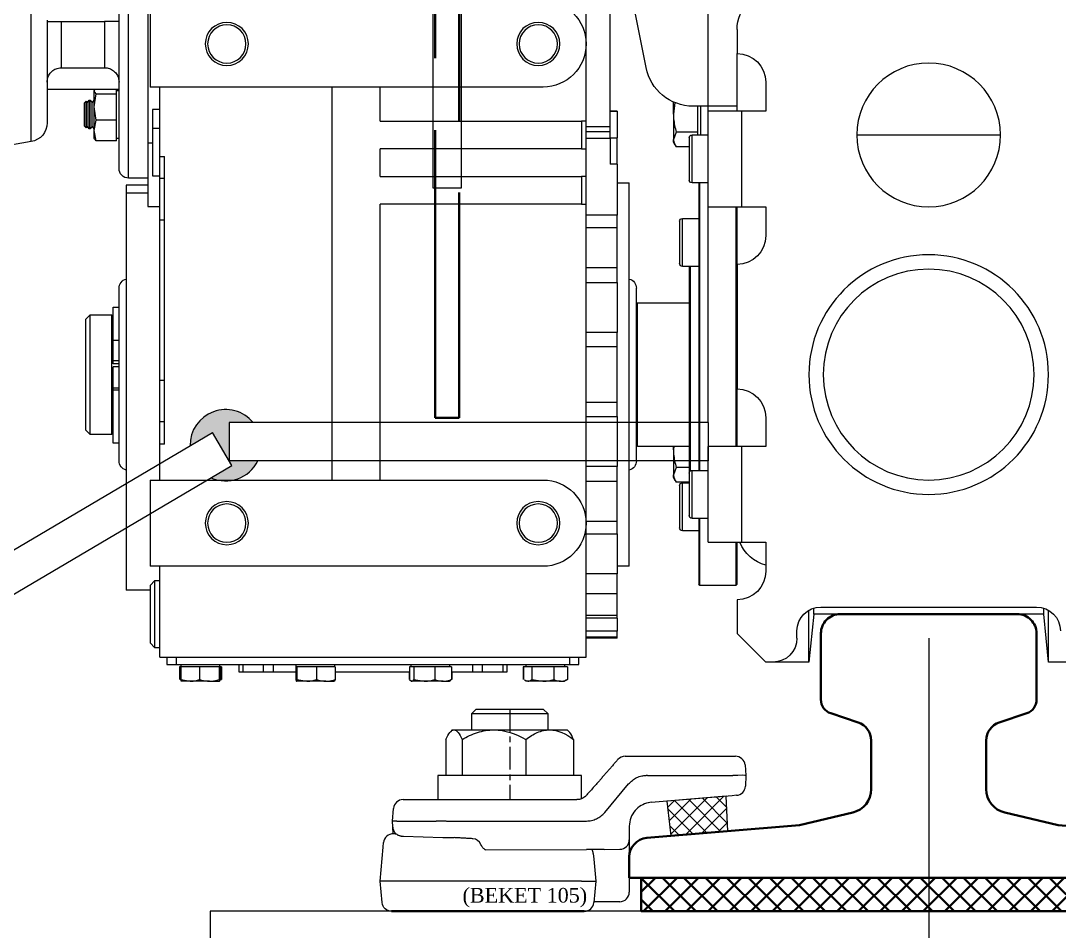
# Model space of a CAD drawing. Header units: centimetres. Extents: x 470464 to 524273, y 49611 to 59074.
# Drawn here: x 505285.93 to 505307.61, y 50539.69 to 50558.69 of the extents above; entities that cross this region are included whole.
import ezdxf

# ---------------------------------------------------------------- set-up
doc = ezdxf.new("R2010")
doc.units = ezdxf.units.CM
doc.header["$MEASUREMENT"] = 0
for name, pattern in [('1244-MIUM-DD-AR-2000$0$1244_Aselsan_MIUM_2900_Vinç$0$ACAD_ISO02W100', [15, 12, -3]), ('ACAD_ISO08W100', [36, 24, -3, 6, -3]), ('CHAIN', [0.3543, 0.2362, -0.0295, 0.0591, -0.0295])]:
    doc.linetypes.add(name, pattern=pattern)
for name, color, linetype, lineweight in [('1', 7, 'Continuous', 25), ('AAA_EKSEN', 1, 'ACAD_ISO08W100', 9), ('BARIŞ BABUR-23', 255, 'Continuous', 9), ('S-COLS-CONC', 4, 'Continuous', 40)]:
    doc.layers.add(name, color=color, linetype=linetype, lineweight=lineweight)
doc.layers.add('A-ANNO-REVC-01', color=1, linetype='Continuous', lineweight=15, true_color=0xff0000, plot=False)
doc.layers.add('vinç', color=7, linetype='Continuous')
doc.styles.add('BARIŞ BABUR-2', font='times.ttf')
doc.styles.add('BARIŞ BABUR-3', font='arial.ttf')
doc.dimstyles.new('AAA_A4 BVS STANDART', dxfattribs={"dimscale": 12, "dimtxt": 1.8, "dimasz": 1.6, "dimexe": 0.18, "dimexo": 0.0625, "dimgap": 0.09, "dimtad": 1, "dimtoh": 1, "dimdec": 0, "dimzin": 9, "dimdsep": 46, "dimtxsty": 'BARIŞ BABUR-3', "dimcen": 0.09, "dimclrd": 1, "dimclre": 1, "dimclrt": 2, "dimadec": 0, "dimazin": 0, "dimtfac": 1, "dimtdec": 0, "dimtofl": 0, "dimtmove": 0, "dimatfit": 3, "dimfxl": 1, "dimtolj": 1, "dimtzin": 0, "dimlwd": 9, "dimlwe": 9, "dimarcsym": 0})

# ---------------------------------------------------------------- blocks, each defined once
blk = doc.blocks.new('*D139')
at = {"layer": 'A-ANNO-REVC-01', "color": 1, "lineweight": 9, "transparency": 16777216}
for p, q in [((416786.459, 68765.863), (416786.459, 68639.113)), ((417986.459, 68765.863), (417986.459, 68639.113)), ((417973.659, 68640.553), (416799.259, 68640.553))]:
    blk.add_line(p, q, dxfattribs=at)
at = {"layer": 'A-ANNO-REVC-01', "color": 1, "transparency": 16777216}
for points in [[(416799.259, 68642.686), (416799.259, 68638.419), (416786.459, 68640.553)], [(417973.659, 68642.686), (417973.659, 68638.419), (417986.459, 68640.553)]]:
    blk.add_solid(points, dxfattribs=at)
at = {"layer": 'Defpoints', "color": 0, "transparency": 16777216}
for p in [(416786.459, 68766.363), (417986.459, 68766.363), (416786.459, 68640.553)]:
    blk.add_point(p, dxfattribs=at)
at = {"layer": 'A-ANNO-REVC-01', "color": 2, "transparency": 16777216, "insert": (417386.459, 68648.718), "char_height": 14.4, "attachment_point": 5, "style": 'BARIŞ BABUR-3'}
blk.add_mtext('\\A1;RAY AKSI : 1200', dxfattribs=at)
blk = doc.blocks.new('*D140')
at = {"layer": 'A-ANNO-REVC-01', "color": 1, "lineweight": 9, "transparency": 16777216}
for p, q in [((417986.459, 68765.863), (417986.459, 68408.002)), ((417929.459, 68476.754), (417929.459, 68408.002)), ((417973.659, 68409.442), (417942.259, 68409.442))]:
    blk.add_line(p, q, dxfattribs=at)
at = {"layer": 'A-ANNO-REVC-01', "color": 1, "transparency": 16777216}
for points in [[(417942.259, 68411.576), (417942.259, 68407.309), (417929.459, 68409.442)], [(417973.659, 68411.576), (417973.659, 68407.309), (417986.459, 68409.442)]]:
    blk.add_solid(points, dxfattribs=at)
at = {"layer": 'Defpoints', "color": 0, "transparency": 16777216}
for p in [(417986.459, 68766.363), (417929.459, 68477.254), (417929.459, 68409.442)]:
    blk.add_point(p, dxfattribs=at)
at = {"layer": 'A-ANNO-REVC-01', "color": 2, "transparency": 16777216, "insert": (417957.959, 68417.485), "char_height": 14.4, "attachment_point": 5, "style": 'BARIŞ BABUR-3'}
blk.add_mtext('\\A1;57', dxfattribs=at)
blk = doc.blocks.new('tyrhjutry5wjtuydhtsr')
at = {"color": 2, "linetype": 'Continuous', "lineweight": 25}
for p, q in [((71809.099, 30587.613), (71809.099, 30596.546)), ((71796.267, 30589.158), (71797.29, 30594.339)), ((71797.518, 30589.652), (71797.518, 30593.112)), ((71806.668, 30593.102), (71806.668, 30587.589)), ((71807.068, 30586.852), (71807.068, 30593.102)), ((71806.668, 30592.771), (71806.668, 30587.589)), ((71797.018, 30587.922), (71797.018, 30591.679)), ((71806.618, 30590.552), (71806.618, 30588.752)), ((71808.468, 30590.117), (71807.568, 30590.117)), ((71807.568, 30590.117), (71807.568, 30589.155)), ((71808.468, 30589.155), (71808.468, 30590.117)), ((71794.368, 30589.952), (71794.368, 30589.452)), ((71797.518, 30588.042), (71797.518, 30589.652)), ((71794.368, 30588.252), (71794.368, 30589.452)), ((71808.468, 30589.155), (71807.568, 30589.155)), ((71793.768, 30588.852), (71793.768, 30588.252)), ((71798.418, 30588.752), (71806.618, 30588.752)), ((71801.818, 30588.042), (71801.818, 30588.752)), ((71802.818, 30580.552), (71802.818, 30588.752)), ((71806.418, 30587.303), (71806.418, 30588.752)), ((71807.268, 30588.702), (71808.768, 30588.702)), ((71807.318, 30588.678), (71807.268, 30588.678)), ((71807.318, 30588.668), (71807.318, 30588.702)), ((71807.318, 30588.61), (71807.318, 30588.668)), ((71807.744, 30588.61), (71807.318, 30588.61)), ((71807.318, 30588.336), (71807.318, 30588.61)), ((71807.744, 30588.61), (71807.788, 30588.668)), ((71807.788, 30588.336), (71807.744, 30588.61)), ((71807.788, 30588.668), (71807.773, 30588.688)), ((71807.788, 30588.678), (71807.78, 30588.693)), ((71807.788, 30588.668), (71807.788, 30588.678)), ((71807.788, 30588.336), (71807.788, 30588.668)), ((71794.368, 30588.352), (71795.286, 30588.352)), ((71794.968, 30588.252), (71794.968, 30588.352)), ((71795.128, 30588.352), (71795.128, 30587.804)), ((71795.188, 30588.184), (71795.188, 30588.352)), ((71795.665, 30588.429), (71795.696, 30588.184)), ((71795.696, 30588.184), (71795.696, 30588.44)), ((71807.318, 30588.062), (71807.318, 30588.336)), ((71807.744, 30588.062), (71807.788, 30588.336)), ((71807.827, 30588.423), (71807.788, 30588.478)), ((71807.788, 30587.846), (71807.788, 30588.336)), ((71807.867, 30588.479), (71807.827, 30588.423)), ((71807.827, 30588.178), (71807.827, 30588.423)), ((71807.867, 30587.877), (71807.867, 30588.479)), ((71807.892, 30588.479), (71807.867, 30588.479)), ((71807.892, 30588.178), (71807.892, 30588.479)), ((71807.932, 30588.423), (71807.892, 30588.479)), ((71807.955, 30588.456), (71807.932, 30588.423)), ((71807.932, 30588.178), (71807.932, 30588.423)), ((71807.955, 30587.9), (71807.955, 30588.456)), ((71807.988, 30588.423), (71807.955, 30588.456)), ((71807.988, 30588.178), (71807.988, 30588.423)), ((71793.768, 30588.252), (71794.268, 30588.252)), ((71794.268, 30586.252), (71794.268, 30588.252)), ((71794.268, 30588.252), (71794.968, 30588.252)), ((71794.968, 30586.252), (71794.968, 30588.252)), ((71795.188, 30587.81), (71795.188, 30588.184)), ((71795.696, 30588.184), (71795.696, 30587.658)), ((71796.868, 30588.252), (71797.018, 30588.252)), ((71796.868, 30588.252), (71796.868, 30587.691)), ((71797.018, 30588.252), (71796.868, 30588.252)), ((71806.418, 30588.28), (71806.568, 30588.28)), ((71806.568, 30588.28), (71806.568, 30587.894)), ((71807.827, 30587.933), (71807.827, 30588.178)), ((71807.892, 30587.877), (71807.892, 30588.178)), ((71807.932, 30587.933), (71807.932, 30588.178)), ((71807.988, 30587.933), (71807.988, 30588.178)), ((71797.018, 30587.922), (71797.518, 30587.922)), ((71797.018, 30587.818), (71797.018, 30587.922)), ((71797.518, 30588.042), (71797.618, 30588.042)), ((71797.518, 30587.464), (71797.518, 30588.042)), ((71797.618, 30588.042), (71797.618, 30587.464)), ((71801.818, 30588.042), (71797.618, 30588.042)), ((71806.568, 30587.894), (71806.418, 30587.894)), ((71806.568, 30587.894), (71806.568, 30586.897)), ((71807.318, 30588.062), (71807.744, 30588.062)), ((71807.318, 30587.846), (71807.318, 30588.062)), ((71807.788, 30587.846), (71807.744, 30588.062)), ((71807.788, 30587.878), (71807.827, 30587.933)), ((71807.827, 30587.933), (71807.867, 30587.877)), ((71807.892, 30587.877), (71807.932, 30587.933)), ((71807.932, 30587.933), (71807.955, 30587.9)), ((71807.955, 30587.9), (71807.988, 30587.933)), ((71791.868, 30587.752), (71788.868, 30587.752)), ((71795.308, 30587.752), (71794.968, 30587.752)), ((71795.128, 30587.804), (71795.128, 30587.752)), ((71795.188, 30587.81), (71795.638, 30587.81)), ((71795.188, 30587.752), (71795.188, 30587.81)), ((71795.308, 30586.752), (71795.308, 30587.752)), ((71795.368, 30587.692), (71795.368, 30586.812)), ((71795.638, 30587.81), (71795.696, 30587.658)), ((71797.018, 30587.691), (71796.868, 30587.691)), ((71796.868, 30587.14), (71796.868, 30587.691)), ((71797.018, 30587.818), (71797.518, 30587.818)), ((71797.018, 30587.685), (71797.018, 30587.818)), ((71797.018, 30587.685), (71797.018, 30587.14)), ((71797.518, 30587.685), (71797.018, 30587.685)), ((71807.268, 30587.678), (71807.318, 30587.678)), ((71807.318, 30587.63), (71807.318, 30587.846)), ((71807.744, 30587.63), (71807.788, 30587.846)), ((71807.78, 30587.663), (71807.788, 30587.678)), ((71807.788, 30587.678), (71807.788, 30587.846)), ((71807.867, 30587.877), (71807.892, 30587.877)), ((71795.368, 30587.506), (71795.638, 30587.506)), ((71795.658, 30587.537), (71795.696, 30587.602)), ((71795.696, 30587.602), (71795.696, 30587.658)), ((71797.618, 30587.464), (71797.518, 30587.464)), ((71797.518, 30586.887), (71797.518, 30587.464)), ((71797.618, 30587.464), (71801.818, 30587.464)), ((71801.818, 30586.887), (71801.818, 30587.464)), ((71806.668, 30587.589), (71806.568, 30587.589)), ((71806.668, 30587.589), (71806.668, 30586.259)), ((71807.318, 30587.63), (71807.744, 30587.63)), ((71807.744, 30587.63), (71807.773, 30587.668)), ((71809.099, 30587.613), (71809.827, 30587.484)), ((71806.318, 30581.301), (71806.318, 30587.303)), ((71806.418, 30587.303), (71806.318, 30587.303)), ((71806.418, 30586.841), (71806.418, 30587.303)), ((71796.868, 30587.14), (71797.018, 30587.14)), ((71796.868, 30587.14), (71796.868, 30586.077)), ((71797.518, 30586.887), (71797.618, 30586.887)), ((71797.518, 30586.31), (71797.518, 30586.887)), ((71797.618, 30586.887), (71797.618, 30586.31)), ((71801.818, 30586.887), (71797.618, 30586.887)), ((71806.318, 30586.841), (71806.418, 30586.841)), ((71806.568, 30586.897), (71806.418, 30586.897)), ((71806.418, 30585.975), (71806.418, 30586.841)), ((71806.668, 30586.852), (71807.068, 30586.852)), ((71794.968, 30586.752), (71795.308, 30586.752)), ((71795.143, 30580.752), (71795.143, 30586.752)), ((71795.168, 30586.752), (71795.168, 30585.96)), ((71796.618, 30582.752), (71796.618, 30586.752)), ((71796.868, 30586.752), (71796.618, 30586.752)), ((71806.668, 30586.702), (71807.118, 30586.702)), ((71807.118, 30586.702), (71807.118, 30586.545)), ((71807.118, 30586.545), (71806.668, 30586.545)), ((71807.118, 30586.545), (71807.118, 30578.252)), ((71794.268, 30586.252), (71793.768, 30586.252)), ((71793.768, 30586.252), (71793.768, 30585.652)), ((71794.968, 30586.252), (71794.268, 30586.252)), ((71794.368, 30585.052), (71794.368, 30586.252)), ((71794.393, 30586.252), (71794.393, 30582.752)), ((71797.618, 30586.31), (71797.518, 30586.31)), ((71797.518, 30579.652), (71797.518, 30586.31)), ((71797.618, 30586.31), (71801.818, 30586.31)), ((71801.818, 30580.552), (71801.818, 30586.31)), ((71806.668, 30586.259), (71806.418, 30586.259)), ((71795.508, 30586.01), (71795.168, 30586.01)), ((71795.168, 30585.96), (71795.168, 30585.726)), ((71795.508, 30585.01), (71795.508, 30586.01)), ((71795.568, 30585.95), (71795.568, 30585.07)), ((71796.868, 30586.077), (71797.518, 30586.077)), ((71796.868, 30585.819), (71796.868, 30586.077)), ((71806.318, 30585.975), (71806.418, 30585.975)), ((71806.418, 30582.629), (71806.418, 30585.975)), ((71795.168, 30585.726), (71795.168, 30580.752)), ((71797.518, 30585.819), (71796.868, 30585.819)), ((71796.868, 30584.979), (71796.868, 30585.819)), ((71794.368, 30585.052), (71794.368, 30582.452)), ((71795.168, 30585.01), (71795.508, 30585.01)), ((71795.343, 30580.741), (71795.343, 30585.01)), ((71795.368, 30585.01), (71795.368, 30580.692)), ((71796.868, 30584.979), (71797.518, 30584.979)), ((71796.868, 30584.672), (71796.868, 30584.979)), ((71797.518, 30584.672), (71796.868, 30584.672)), ((71796.868, 30584.672), (71796.868, 30583.628)), ((71796.468, 30580.952), (71796.468, 30584.552)), ((71807.268, 30580.952), (71807.268, 30584.552)), ((71796.443, 30584.252), (71795.368, 30584.252)), ((71796.443, 30581.252), (71796.443, 30584.252)), ((71796.468, 30584.227), (71796.443, 30584.252)), ((71807.388, 30584.162), (71807.268, 30584.162)), ((71807.388, 30583.461), (71807.388, 30584.162)), ((71807.418, 30581.502), (71807.418, 30584.002)), ((71807.868, 30584.002), (71807.418, 30584.002)), ((71807.868, 30581.502), (71807.868, 30584.002)), ((71807.968, 30583.902), (71807.868, 30584.002)), ((71807.418, 30583.947), (71807.388, 30583.947)), ((71807.968, 30583.902), (71807.968, 30581.602)), ((71796.868, 30583.628), (71797.518, 30583.628)), ((71796.868, 30583.338), (71796.868, 30583.628)), ((71807.268, 30583.461), (71807.388, 30583.461)), ((71807.388, 30583.036), (71807.388, 30583.461)), ((71797.518, 30583.338), (71796.868, 30583.338)), ((71796.868, 30582.166), (71796.868, 30583.338)), ((71807.268, 30583.036), (71807.388, 30583.036)), ((71807.268, 30582.975), (71807.388, 30582.975)), ((71807.268, 30582.917), (71807.388, 30582.917)), ((71807.388, 30582.975), (71807.388, 30583.036)), ((71807.388, 30582.471), (71807.388, 30582.917)), ((71794.393, 30582.752), (71794.393, 30581.252)), ((71796.618, 30578.752), (71796.618, 30582.752)), ((71806.318, 30582.629), (71806.418, 30582.629)), ((71806.418, 30581.763), (71806.418, 30582.629)), ((71794.368, 30581.252), (71794.368, 30582.452)), ((71807.268, 30582.471), (71807.388, 30582.471)), ((71807.268, 30582.429), (71807.388, 30582.429)), ((71807.388, 30582.429), (71807.388, 30582.471)), ((71807.388, 30581.322), (71807.388, 30582.429)), ((71796.868, 30582.166), (71797.518, 30582.166)), ((71796.868, 30581.876), (71796.868, 30582.166)), ((71793.768, 30581.852), (71793.768, 30581.252)), ((71797.518, 30581.876), (71796.868, 30581.876)), ((71796.868, 30581.876), (71796.868, 30580.832)), ((71806.318, 30581.763), (71806.418, 30581.763)), ((71806.418, 30581.301), (71806.418, 30581.763)), ((71807.388, 30581.557), (71807.418, 30581.557)), ((71807.418, 30581.502), (71807.868, 30581.502)), ((71807.868, 30581.502), (71807.968, 30581.602)), ((71793.768, 30581.252), (71794.268, 30581.252)), ((71794.268, 30579.252), (71794.268, 30581.252)), ((71794.268, 30581.252), (71794.968, 30581.252)), ((71794.968, 30579.252), (71794.968, 30581.252)), ((71795.368, 30581.252), (71796.443, 30581.252)), ((71795.687, 30581.252), (71795.696, 30581.184)), ((71795.696, 30581.184), (71795.696, 30581.252)), ((71795.696, 30581.184), (71795.696, 30580.658)), ((71796.443, 30581.252), (71796.468, 30581.277)), ((71806.318, 30581.301), (71806.418, 30581.301)), ((71806.418, 30580.552), (71806.418, 30581.301)), ((71807.268, 30581.322), (71807.388, 30581.322)), ((71795.308, 30580.752), (71794.968, 30580.752)), ((71795.308, 30579.752), (71795.308, 30580.752)), ((71795.368, 30580.81), (71795.638, 30580.81)), ((71795.638, 30580.81), (71795.696, 30580.658)), ((71796.868, 30580.832), (71797.518, 30580.832)), ((71796.868, 30580.525), (71796.868, 30580.832)), ((71795.368, 30580.692), (71795.368, 30579.812)), ((71795.658, 30580.537), (71795.696, 30580.602)), ((71795.696, 30580.602), (71795.696, 30580.658)), ((71797.518, 30580.525), (71796.868, 30580.525)), ((71796.868, 30579.685), (71796.868, 30580.525)), ((71806.618, 30580.552), (71798.418, 30580.552)), ((71806.618, 30580.552), (71806.618, 30578.752)), ((71795.368, 30580.506), (71795.638, 30580.506)), ((71795.508, 30580.494), (71795.368, 30580.494)), ((71795.508, 30579.494), (71795.508, 30580.494)), ((71795.568, 30580.434), (71795.568, 30579.554)), ((71794.968, 30579.752), (71795.308, 30579.752)), ((71795.143, 30578.352), (71795.143, 30579.752)), ((71795.168, 30579.752), (71795.168, 30579.544)), ((71796.868, 30579.685), (71797.518, 30579.685)), ((71796.868, 30579.427), (71796.868, 30579.685)), ((71795.168, 30579.544), (71795.168, 30578.377)), ((71795.168, 30579.494), (71795.508, 30579.494)), ((71797.518, 30576.852), (71797.518, 30579.652)), ((71794.268, 30579.252), (71793.768, 30579.252)), ((71793.768, 30579.252), (71793.768, 30578.652)), ((71794.968, 30579.252), (71794.268, 30579.252)), ((71794.368, 30578.377), (71794.368, 30579.252)), ((71794.393, 30579.252), (71794.393, 30578.352)), ((71797.518, 30579.427), (71796.868, 30579.427)), ((71796.868, 30579.427), (71796.868, 30578.592)), ((71796.618, 30578.752), (71796.868, 30578.752)), ((71796.868, 30578.592), (71797.518, 30578.592)), ((71796.868, 30578.186), (71796.868, 30578.592)), ((71798.418, 30578.752), (71806.618, 30578.752)), ((71806.418, 30576.852), (71806.418, 30578.752)), ((71794.368, 30578.377), (71794.393, 30578.352)), ((71795.143, 30578.352), (71795.168, 30578.377)), ((71806.518, 30578.452), (71806.418, 30578.452)), ((71806.518, 30578.319), (71806.518, 30578.452)), ((71806.618, 30578.352), (71806.518, 30578.452)), ((71794.393, 30578.352), (71795.143, 30578.352)), ((71797.518, 30578.186), (71796.868, 30578.186)), ((71796.868, 30577.723), (71796.868, 30578.186)), ((71806.518, 30577.052), (71806.518, 30578.319)), ((71806.618, 30578.352), (71806.618, 30578.238)), ((71806.618, 30578.252), (71807.118, 30578.252)), ((71806.618, 30578.238), (71806.618, 30577.152)), ((71794.368, 30578.052), (71794.368, 30577.352)), ((71787.868, 30576.752), (71787.868, 30577.835)), ((71787.868, 30576.752), (71787.968, 30577.752)), ((71787.968, 30577.752), (71787.968, 30577.879)), ((71787.968, 30577.752), (71792.768, 30577.752)), ((71792.618, 30577.902), (71788.118, 30577.902)), ((71792.768, 30577.752), (71792.768, 30577.879)), ((71792.768, 30577.752), (71792.868, 30576.752)), ((71792.868, 30576.752), (71792.868, 30577.835)), ((71796.868, 30577.723), (71797.518, 30577.723)), ((71796.868, 30577.672), (71796.868, 30577.723)), ((71796.868, 30577.672), (71796.868, 30577.395)), ((71796.868, 30577.672), (71797.518, 30577.672)), ((71793.118, 30577.252), (71793.118, 30577.402)), ((71794.368, 30577.352), (71793.768, 30576.752)), ((71796.868, 30577.395), (71797.518, 30577.395)), ((71796.868, 30577.283), (71796.868, 30577.395)), ((71797.518, 30577.283), (71796.868, 30577.283)), ((71796.868, 30577.252), (71796.868, 30577.283)), ((71796.868, 30577.252), (71797.518, 30577.252)), ((71806.518, 30577.052), (71806.618, 30577.152)), ((71806.418, 30576.852), (71797.518, 30576.852)), ((71797.668, 30576.702), (71797.668, 30576.852)), ((71797.868, 30576.852), (71797.868, 30576.702)), ((71806.068, 30576.702), (71806.068, 30576.852)), ((71806.268, 30576.852), (71806.268, 30576.702)), ((71806.418, 30577.052), (71806.518, 30577.052)), ((71786.968, 30576.752), (71787.868, 30576.752)), ((71792.868, 30576.752), (71793.768, 30576.752)), ((71797.868, 30576.702), (71797.668, 30576.702)), ((71806.068, 30576.702), (71797.868, 30576.702)), ((71797.908, 30576.652), (71797.908, 30576.388)), ((71797.908, 30576.652), (71797.91, 30576.652)), ((71797.908, 30576.652), (71797.908, 30576.388)), ((71797.908, 30576.652), (71797.908, 30576.652)), ((71797.91, 30576.652), (71797.91, 30576.388)), ((71797.91, 30576.652), (71798.051, 30576.652)), ((71797.968, 30576.702), (71797.968, 30576.652)), ((71798.051, 30576.652), (71798.192, 30576.652)), ((71798.192, 30576.652), (71798.192, 30576.388)), ((71798.192, 30576.652), (71798.421, 30576.652)), ((71798.421, 30576.652), (71798.65, 30576.652)), ((71798.65, 30576.652), (71798.65, 30576.388)), ((71798.65, 30576.652), (71798.738, 30576.652)), ((71798.738, 30576.652), (71798.826, 30576.652)), ((71798.768, 30576.652), (71798.768, 30576.702)), ((71798.826, 30576.652), (71798.826, 30576.388)), ((71798.826, 30576.652), (71798.828, 30576.652)), ((71798.828, 30576.652), (71798.828, 30576.388)), ((71798.828, 30576.652), (71798.829, 30576.652)), ((71798.829, 30576.652), (71798.829, 30576.388)), ((71799.168, 30576.552), (71799.168, 30576.702)), ((71799.256, 30576.702), (71799.256, 30576.552)), ((71799.68, 30576.552), (71799.68, 30576.702)), ((71799.893, 30576.702), (71799.893, 30576.552)), ((71800.331, 30576.652), (71800.331, 30576.388)), ((71800.331, 30576.652), (71800.504, 30576.652)), ((71800.368, 30576.702), (71800.368, 30576.652)), ((71800.504, 30576.652), (71800.678, 30576.652)), ((71800.678, 30576.652), (71800.678, 30576.388)), ((71800.678, 30576.652), (71800.896, 30576.652)), ((71800.896, 30576.652), (71801.115, 30576.652)), ((71801.115, 30576.652), (71801.115, 30576.388)), ((71801.115, 30576.652), (71801.161, 30576.652)), ((71801.161, 30576.652), (71801.206, 30576.652)), ((71801.168, 30576.652), (71801.168, 30576.702)), ((71801.206, 30576.652), (71801.206, 30576.388)), ((71802.757, 30576.652), (71802.757, 30576.388)), ((71802.757, 30576.652), (71802.951, 30576.652)), ((71802.768, 30576.702), (71802.768, 30576.652)), ((71802.951, 30576.652), (71803.144, 30576.652)), ((71803.144, 30576.652), (71803.144, 30576.388)), ((71803.144, 30576.652), (71803.35, 30576.652)), ((71803.35, 30576.652), (71803.556, 30576.652)), ((71803.556, 30576.652), (71803.556, 30576.388)), ((71803.556, 30576.652), (71803.568, 30576.652)), ((71803.568, 30576.652), (71803.568, 30576.702)), ((71803.568, 30576.652), (71803.58, 30576.652)), ((71803.58, 30576.652), (71803.58, 30576.388)), ((71804.044, 30576.552), (71804.044, 30576.702)), ((71804.256, 30576.702), (71804.256, 30576.552)), ((71804.68, 30576.552), (71804.68, 30576.702)), ((71804.768, 30576.702), (71804.768, 30576.552)), ((71805.131, 30576.652), (71805.131, 30576.388)), ((71805.131, 30576.652), (71805.153, 30576.652)), ((71805.153, 30576.652), (71805.153, 30576.388)), ((71805.153, 30576.652), (71805.16, 30576.652)), ((71805.16, 30576.652), (71805.16, 30576.388)), ((71805.16, 30576.652), (71805.169, 30576.652)), ((71805.168, 30576.702), (71805.168, 30576.652)), ((71805.169, 30576.652), (71805.177, 30576.652)), ((71805.177, 30576.652), (71805.177, 30576.388)), ((71805.177, 30576.652), (71805.382, 30576.652)), ((71805.382, 30576.652), (71805.586, 30576.652)), ((71805.586, 30576.652), (71805.586, 30576.388)), ((71805.586, 30576.652), (71805.781, 30576.652)), ((71805.781, 30576.652), (71805.977, 30576.652)), ((71805.968, 30576.652), (71805.968, 30576.702)), ((71805.977, 30576.652), (71805.977, 30576.388)), ((71805.977, 30576.652), (71805.983, 30576.652)), ((71805.983, 30576.652), (71805.983, 30576.388)), ((71805.983, 30576.652), (71806.006, 30576.652)), ((71806.006, 30576.652), (71806.006, 30576.388)), ((71806.268, 30576.702), (71806.068, 30576.702)), ((71799.256, 30576.552), (71799.168, 30576.552)), ((71799.68, 30576.552), (71799.256, 30576.552)), ((71799.893, 30576.552), (71799.68, 30576.552)), ((71800.331, 30576.552), (71799.893, 30576.552)), ((71800.322, 30576.552), (71800.322, 30576.388)), ((71802.757, 30576.552), (71801.206, 30576.552)), ((71801.215, 30576.552), (71801.215, 30576.388)), ((71804.044, 30576.552), (71803.58, 30576.552)), ((71804.256, 30576.552), (71804.044, 30576.552)), ((71804.68, 30576.552), (71804.256, 30576.552)), ((71804.768, 30576.552), (71804.68, 30576.552)), ((71797.91, 30576.388), (71797.936, 30576.378)), ((71797.933, 30576.373), (71797.968, 30576.352)), ((71798.051, 30576.352), (71797.968, 30576.352)), ((71798.051, 30576.352), (71798.421, 30576.352)), ((71798.65, 30576.388), (71798.421, 30576.352)), ((71798.421, 30576.352), (71798.738, 30576.352)), ((71798.801, 30576.378), (71798.738, 30576.352)), ((71798.738, 30576.352), (71798.768, 30576.352)), ((71798.768, 30576.352), (71798.804, 30576.373)), ((71800.331, 30576.388), (71800.376, 30576.352)), ((71800.351, 30576.362), (71800.368, 30576.352)), ((71800.504, 30576.352), (71800.369, 30576.352)), ((71800.504, 30576.352), (71800.896, 30576.352)), ((71801.115, 30576.388), (71800.896, 30576.352)), ((71800.896, 30576.352), (71801.161, 30576.352)), ((71801.206, 30576.388), (71801.161, 30576.352)), ((71802.757, 30576.388), (71802.769, 30576.352)), ((71802.951, 30576.352), (71802.769, 30576.352)), ((71802.769, 30576.352), (71802.769, 30576.352)), ((71802.951, 30576.352), (71803.35, 30576.352)), ((71803.556, 30576.388), (71803.35, 30576.352)), ((71803.35, 30576.352), (71803.568, 30576.352)), ((71803.58, 30576.388), (71803.568, 30576.352)), ((71805.153, 30576.382), (71805.131, 30576.388)), ((71805.177, 30576.388), (71805.169, 30576.352)), ((71805.382, 30576.352), (71805.169, 30576.352)), ((71805.382, 30576.352), (71805.781, 30576.352)), ((71805.977, 30576.388), (71805.781, 30576.352)), ((71805.781, 30576.352), (71805.968, 30576.352))]:
    blk.add_line(p, q, dxfattribs=at)
for centre, radius in [((71798.518, 30589.652), 0.45), ((71805.018, 30589.652), 0.45), ((71798.518, 30589.652), 0.4), ((71805.018, 30589.652), 0.4), ((71790.368, 30587.752), 1.5), ((71790.368, 30582.752), 2.5), ((71790.368, 30582.752), 2.2), ((71798.518, 30579.652), 0.45), ((71805.018, 30579.652), 0.45), ((71798.518, 30579.652), 0.4), ((71805.018, 30579.652), 0.4)]:
    blk.add_circle(centre, radius, dxfattribs=at)
for centre, radius, start, end in [((71793.568, 30589.952), 0.8, 0, 90), ((71798.418, 30589.652), 0.9, 90, 270), ((71794.368, 30588.852), 0.6, 90, 180), ((71795.286, 30589.352), 1, 270, 348.8351), ((71809.168, 30588.007), 0.4, 180, 260), ((71795.308, 30587.692), 0.06, 0, 90), ((71807.068, 30587.052), 0.2, 270, 0), ((71795.308, 30586.812), 0.06, 270, 0), ((71795.508, 30585.95), 0.06, 0, 90), ((71794.368, 30585.652), 0.6, 180, 270), ((71795.508, 30585.07), 0.06, 270, 0), ((71796.668, 30584.552), 0.2, 104.4775, 180), ((71807.068, 30584.552), 0.2, 0, 75.5225), ((71794.368, 30581.852), 0.6, 90, 180), ((71795.308, 30580.692), 0.06, 0, 90), ((71796.668, 30580.952), 0.2, 180, 255.5225), ((71807.068, 30580.952), 0.2, 284.4775, 0), ((71798.418, 30579.652), 0.9, 90, 270), ((71795.508, 30580.434), 0.06, 0, 90), ((71795.308, 30579.812), 0.06, 270, 0), ((71795.508, 30579.554), 0.06, 270, 0), ((71793.568, 30579.552), 0.8, 284.4775, 337.9757), ((71794.368, 30578.652), 0.6, 180, 270), ((71788.118, 30577.402), 0.5, 90, 180), ((71792.618, 30577.402), 0.5, 0, 90), ((71793.618, 30577.252), 0.5, 180, 270)]:
    blk.add_arc(centre, radius, start, end, dxfattribs=at)
for points, knots in [([(71807.268, 30587.052), (71807.268, 30587.057), (71807.268, 30587.067), (71807.268, 30587.147), (71807.268, 30587.278), (71807.268, 30587.471), (71807.268, 30587.721), (71807.268, 30588.032), (71807.268, 30588.397), (71807.268, 30588.816), (71807.268, 30589.281), (71807.268, 30589.782), (71807.268, 30590.314), (71807.268, 30590.923), (71807.268, 30591.608), (71807.268, 30592.357), (71807.268, 30592.856), (71807.268, 30593.102)], [0, 0, 0, 0, 0.05825, 0.116505, 0.178252, 0.240004, 0.304325, 0.368651, 0.434168, 0.500035, 0.565901, 0.631418, 0.695739, 0.760065, 0.842341, 0.922377, 1, 1, 1, 1]), ([(71807.268, 30590.124), (71807.275, 30590.123), (71807.286, 30590.121), (71807.358, 30590.119), (71807.434, 30590.117), (71807.504, 30590.117), (71807.549, 30590.117), (71807.568, 30590.117)], [0, 0, 0, 0, 0.351324, 0.602165, 0.771834, 0.901578, 1, 1, 1, 1]), ([(71808.768, 30590.124), (71808.762, 30590.123), (71808.751, 30590.121), (71808.679, 30590.119), (71808.603, 30590.117), (71808.532, 30590.117), (71808.488, 30590.117), (71808.468, 30590.117)], [0, 0, 0, 0, 0.351324, 0.602165, 0.771834, 0.901578, 1, 1, 1, 1]), ([(71808.768, 30590.144), (71808.768, 30589.997), (71808.768, 30589.701), (71808.768, 30589.303), (71808.768, 30588.946), (71808.768, 30588.639), (71808.768, 30588.389), (71808.768, 30588.199), (71808.768, 30588.074), (71808.768, 30588.011), (71808.768, 30588.013), (71808.768, 30588.014)], [0, 0, 0, 0, 0.114145, 0.230424, 0.348169, 0.466662, 0.585154, 0.7029, 0.819178, 0.933323, 1, 1, 1, 1]), ([(71807.568, 30589.155), (71807.535, 30589.152), (71807.467, 30589.145), (71807.377, 30589.093), (71807.309, 30589.017), (71807.273, 30588.933), (71807.27, 30588.877), (71807.268, 30588.855)], [0, 0, 0, 0, 0.214509, 0.429016, 0.643595, 0.85832, 1, 1, 1, 1]), ([(71808.768, 30588.855), (71808.765, 30588.888), (71808.758, 30588.956), (71808.707, 30589.046), (71808.63, 30589.114), (71808.546, 30589.15), (71808.49, 30589.153), (71808.468, 30589.155)], [0, 0, 0, 0, 0.214869, 0.42974, 0.644558, 0.859242, 1, 1, 1, 1]), ([(71795.696, 30588.184), (71795.695, 30588.153), (71795.692, 30588.027), (71795.661, 30587.904), (71795.638, 30587.81)], [0, 0, 0, 0, 0.241851, 1, 1, 1, 1]), ([(71795.696, 30587.658), (71795.696, 30587.654), (71795.695, 30587.603), (71795.665, 30587.553), (71795.638, 30587.506)], [0, 0, 0, 0, 0.070215, 1, 1, 1, 1]), ([(71795.696, 30581.184), (71795.695, 30581.153), (71795.692, 30581.027), (71795.661, 30580.904), (71795.638, 30580.81)], [0, 0, 0, 0, 0.241851, 1, 1, 1, 1]), ([(71795.696, 30580.658), (71795.696, 30580.654), (71795.695, 30580.603), (71795.665, 30580.553), (71795.638, 30580.506)], [0, 0, 0, 0, 0.070215, 1, 1, 1, 1]), ([(71798.051, 30576.352), (71798.041, 30576.352), (71797.993, 30576.354), (71797.947, 30576.373), (71797.91, 30576.388)], [0, 0, 0, 0, 0.221046, 1, 1, 1, 1]), ([(71798.192, 30576.388), (71798.183, 30576.384), (71798.137, 30576.362), (71798.09, 30576.357), (71798.051, 30576.352)], [0, 0, 0, 0, 0.197224, 1, 1, 1, 1]), ([(71798.421, 30576.352), (71798.416, 30576.352), (71798.339, 30576.353), (71798.263, 30576.371), (71798.192, 30576.388)], [0, 0, 0, 0, 0.070185, 1, 1, 1, 1]), ([(71798.738, 30576.352), (71798.736, 30576.352), (71798.706, 30576.353), (71798.677, 30576.371), (71798.65, 30576.388)], [0, 0, 0, 0, 0.070185, 1, 1, 1, 1]), ([(71800.504, 30576.352), (71800.491, 30576.352), (71800.433, 30576.354), (71800.375, 30576.373), (71800.331, 30576.388)], [0, 0, 0, 0, 0.221046, 1, 1, 1, 1]), ([(71800.678, 30576.388), (71800.667, 30576.384), (71800.61, 30576.362), (71800.551, 30576.357), (71800.504, 30576.352)], [0, 0, 0, 0, 0.197224, 1, 1, 1, 1]), ([(71800.896, 30576.352), (71800.891, 30576.352), (71800.817, 30576.353), (71800.745, 30576.371), (71800.678, 30576.388)], [0, 0, 0, 0, 0.070185, 1, 1, 1, 1]), ([(71801.161, 30576.352), (71801.159, 30576.352), (71801.144, 30576.353), (71801.129, 30576.371), (71801.115, 30576.388)], [0, 0, 0, 0, 0.070185, 1, 1, 1, 1]), ([(71802.951, 30576.352), (71802.936, 30576.352), (71802.871, 30576.354), (71802.807, 30576.373), (71802.757, 30576.388)], [0, 0, 0, 0, 0.221046, 1, 1, 1, 1]), ([(71803.144, 30576.388), (71803.132, 30576.384), (71803.069, 30576.362), (71803.003, 30576.357), (71802.951, 30576.352)], [0, 0, 0, 0, 0.197224, 1, 1, 1, 1]), ([(71803.35, 30576.352), (71803.345, 30576.352), (71803.276, 30576.353), (71803.208, 30576.371), (71803.144, 30576.388)], [0, 0, 0, 0, 0.070185, 1, 1, 1, 1]), ([(71803.568, 30576.352), (71803.567, 30576.352), (71803.563, 30576.353), (71803.56, 30576.371), (71803.556, 30576.388)], [0, 0, 0, 0, 0.070185, 1, 1, 1, 1]), ([(71805.169, 30576.352), (71805.168, 30576.352), (71805.165, 30576.353), (71805.162, 30576.371), (71805.16, 30576.388)], [0, 0, 0, 0, 0.070185, 1, 1, 1, 1]), ([(71805.382, 30576.352), (71805.366, 30576.352), (71805.297, 30576.354), (71805.23, 30576.373), (71805.177, 30576.388)], [0, 0, 0, 0, 0.221046, 1, 1, 1, 1]), ([(71805.586, 30576.388), (71805.573, 30576.384), (71805.506, 30576.362), (71805.437, 30576.357), (71805.382, 30576.352)], [0, 0, 0, 0, 0.197224, 1, 1, 1, 1]), ([(71805.781, 30576.352), (71805.777, 30576.352), (71805.711, 30576.353), (71805.646, 30576.371), (71805.586, 30576.388)], [0, 0, 0, 0, 0.070185, 1, 1, 1, 1]), ([(71805.968, 30576.352), (71805.968, 30576.352), (71805.971, 30576.353), (71805.974, 30576.371), (71805.977, 30576.388)], [0, 0, 0, 0, 0.0701852, 1, 1, 1, 1])]:
    blk.add_open_spline(points, degree=3, knots=knots, dxfattribs=at)
blk = doc.blocks.new('HDTBMRTNE')
at = {"color": 2}
blk.add_lwpolyline([(2484.558, -32074.169), (2484.558, -32073.154, 0.322823), (2484.284, -32072.775), (2483.713, -32072.584, -0.322823), (2483.508, -32072.299), (2483.508, -32070.916, -0.414214), (2483.908, -32070.516), (2485.758, -32070.516), (2487.608, -32070.516, -0.414214), (2488.008, -32070.916), (2488.008, -32072.299, -0.322823), (2487.803, -32072.584), (2487.231, -32072.775, 0.322823), (2486.958, -32073.154), (2486.958, -32074.169, 0.34856), (2487.344, -32074.656), (2488.458, -32074.916), (2491.641, -32075.185, -0.389731), (2492.008, -32075.583), (2492.008, -32076.016), (2485.758, -32076.016), (2479.508, -32076.016), (2479.508, -32075.583, -0.389731), (2479.874, -32075.185), (2483.058, -32074.916), (2484.171, -32074.656, 0.34856)], format="xyb", close=True, dxfattribs=at)
blk = doc.blocks.new('TTRNYTRBRG')
at = {"layer": 'S-COLS-CONC'}
h = blk.add_hatch(dxfattribs=at)
h.set_pattern_fill('ANSI37', color=2, scale=0.1)
h.set_pattern_definition([(45, (0, 0), (-0.224506403, 0.224506403), []), (135, (0, 0), (-0.224506403, -0.224506403), [])])
h.paths.add_polyline_path([(1040.599, -32155.935), (1040.599, -32156.635), (1052.599, -32156.635), (1052.599, -32155.935)])
at = {"layer": 'S-COLS-CONC', "color": 2}
blk.add_lwpolyline([(1040.599, -32155.935), (1052.599, -32155.935), (1052.599, -32156.635), (1040.599, -32156.635)], close=True, dxfattribs=at)
blk = doc.blocks.new('BEKET 105 SOL')
at = {"layer": '1', "linetype": 'Continuous'}
h = blk.add_hatch(dxfattribs=at)
h.set_pattern_fill('ANSI37', color=2, scale=0.7, angle=90, style=0)
h.set_pattern_definition([(135, (-3235.9436, 14033.6054), (-1.5715448212, -1.5715448212), []), (225, (-3235.9436, 14033.6054), (1.5715448212, -1.5715448212), [])])
h.paths.add_polyline_path([(1789936.84, -473051.24), (1789937.7, -473058.51), (1789949.61, -473057.51), (1789949.26, -473050.22)])
at = {"color": 2}
blk.add_line((1789879.4, -473074.25), (1789919.63, -473074.25), dxfattribs=at)
at = {"layer": '1', "color": 2, "linetype": 'Continuous'}
for p, q in [((1789897.07, -473032.05), (1789896.07, -473033.05)), ((1789897.07, -473032.05), (1789911.07, -473032.05)), ((1789912.07, -473033.05), (1789911.07, -473032.05)), ((1789896.07, -473033.05), (1789896.07, -473036.39)), ((1789912.07, -473033.05), (1789896.07, -473033.05)), ((1789912.07, -473036.39), (1789912.07, -473033.05)), ((1789892.07, -473036.39), (1789891.7, -473036.79)), ((1789892.07, -473036.39), (1789892.43, -473036.39)), ((1789892.43, -473036.39), (1789900.76, -473036.39)), ((1789900.76, -473036.39), (1789912.4, -473036.39)), ((1789912.4, -473036.39), (1789916.07, -473036.39)), ((1789916.44, -473036.79), (1789916.07, -473036.39)), ((1789890.75, -473038.39), (1789890.75, -473045.89)), ((1789894.1, -473038.39), (1789894.1, -473045.89)), ((1789907.42, -473038.39), (1789907.42, -473045.89)), ((1789917.39, -473038.39), (1789917.39, -473045.89)), ((1789928.15, -473041.89), (1789929.12, -473041.89)), ((1789932.64, -473041.89), (1789950.27, -473041.89)), ((1789950.27, -473041.89), (1789951.18, -473041.89)), ((1789953.17, -473043.71), (1789953.36, -473045.88)), ((1789889.07, -473045.89), (1789889.07, -473050.95)), ((1789919.07, -473045.89), (1789889.07, -473045.89)), ((1789919.07, -473050.76), (1789919.07, -473045.89)), ((1789932.82, -473045.88), (1789950.63, -473045.88)), ((1789953.36, -473045.88), (1789953.24, -473048.15)), ((1789953.36, -473045.88), (1789953.36, -473045.88)), ((1789923.89, -473053.62), (1789928.88, -473047.67)), ((1789881.81, -473050.95), (1789882.1, -473050.95)), ((1789882.1, -473050.95), (1789890.22, -473050.95)), ((1789890.22, -473050.95), (1789890.92, -473050.95)), ((1789890.92, -473050.95), (1789918.06, -473050.95)), ((1789950.49, -473050.12), (1789933.6, -473051.51)), ((1789951.41, -473050.04), (1789950.49, -473050.12)), ((1789879.59, -473055.41), (1789879.82, -473052.77)), ((1789879.59, -473055.41), (1789879.59, -473055.41)), ((1789879.65, -473056.65), (1789879.59, -473055.41)), ((1789880.47, -473055.41), (1789888.71, -473055.41)), ((1789890.83, -473055.41), (1789920.06, -473055.41)), ((1789879.73, -473058.09), (1789879.65, -473056.65)), ((1789929.02, -473056.49), (1789929.02, -473059.31)), ((1789877.63, -473060.89), (1789877.72, -473059.92)), ((1789881.88, -473058.57), (1789890.09, -473058.86)), ((1789890.86, -473058.87), (1789892.43, -473058.87)), ((1789898.13, -473060.49), (1789898.03, -473060.27)), ((1789929.02, -473059.31), (1789929.02, -473070.25)), ((1789877.02, -473067.95), (1789877.63, -473060.89)), ((1789899.03, -473061.44), (1789920.06, -473061.35)), ((1789920.06, -473061.35), (1789920.06, -473061.35)), ((1789921.51, -473062.16), (1789921.62, -473063.38)), ((1789923.75, -473061.33), (1789927.03, -473061.31)), ((1789921.62, -473063.38), (1789922.02, -473067.95)), ((1789877.41, -473072.42), (1789877.02, -473067.95)), ((1789880, -473067.95), (1789877.02, -473067.95)), ((1789919.03, -473067.95), (1789880, -473067.95)), ((1789919.03, -473067.95), (1789922.02, -473067.95)), ((1789922.02, -473067.95), (1789921.63, -473072.42)), ((1789927.02, -473072.25), (1789921.64, -473072.25))]:
    blk.add_line(p, q, dxfattribs=at)
blk.add_lwpolyline([(1789949.26, -473050.22), (1789936.84, -473051.24), (1789937.7, -473058.51), (1789949.61, -473057.51)], close=True, dxfattribs=at)
for centre, radius, start, end in [((1789928.15, -473043.89), 2, 90, 138.8369), ((1789951.18, -473043.89), 2, 5, 90), ((1789951.25, -473048.05), 2, 274.7148, 357), ((1789881.81, -473052.95), 2, 90, 175), ((1789934.02, -473056.49), 5, 138.8969, 180), ((1789879.71, -473060.09), 2, 86.7574, 175), ((1789896.2, -473061.1), 2, 24.442, 84.7511), ((1789927.02, -473059.31), 2, 270.3674, 0), ((1789927.02, -473070.25), 2, 270, 0), ((1789919.63, -473072.25), 2, 270, 355)]:
    blk.add_arc(centre, radius, start, end, dxfattribs=at)
at = {"layer": '1', "color": 2, "linetype": 'Continuous', "extrusion": (0, 0, -1)}
blk.add_arc((-1789879.4, -473072.25), 2, 270, 355, dxfattribs=at)
at = {"layer": '1', "color": 2, "linetype": 'Continuous'}
for centre, major_axis, ratio, start_param, end_param in [((1789950.35, -473045.94), (3.01, 0.05), 0.015919, 0.001113, 1.47768), ((1789951.49, -473024.29), (0.88, 21.59), 0.138716, 3.147231, 3.149451), ((1789934.02, -473056.49), (4.96, 0.66), 1, 1.521463, 1.638048), ((1789882.6, -473055.46), (-3.01, 0.05), 0.007208, 5.500434, 6.282681), ((1789881.48, -473033.71), (1.02, 21.7), 0.098084, 3.145208, 3.146211), ((1789890.83, -473055.46), (-3, 0.02), 0.017473, 4.715039, 5.497286), ((1789890.45, -473032.83), (1.76, 22.58), 0.095782, 3.149046, 3.150029), ((1789881.65, -473056.56), (-2, -0.1), 0.999389, 0, 0.316686), ((1789890.16, -473056.86), (-0.07, -2), 0.705978, 6.283174, 6.332482), ((1789890.86, -473058.83), (1, 0), 0.034897, 3.927747, 4.71201), ((1789919.52, -473062.33), (1.99, 0.17), 0.999396, 0, 0.432867)]:
    blk.add_ellipse(centre, major_axis=major_axis, ratio=ratio, start_param=start_param, end_param=end_param, dxfattribs=at)
for points, knots in [([(1789890.75, -473038.39), (1789891.01, -473037.81), (1789891.28, -473037.31), (1789891.83, -473036.6), (1789892.13, -473036.39), (1789892.43, -473036.39)], [0, 0, 0, 0, 0.5, 0.5, 1, 1, 1, 1]), ([(1789894.1, -473038.39), (1789895.14, -473037.81), (1789896.2, -473037.31), (1789898.41, -473036.6), (1789899.59, -473036.39), (1789900.76, -473036.39)], [0, 0, 0, 0, 0.5, 0.5, 1, 1, 1, 1]), ([(1789907.42, -473038.39), (1789908.2, -473037.81), (1789908.99, -473037.31), (1789910.65, -473036.6), (1789911.53, -473036.39), (1789912.4, -473036.39)], [0, 0, 0, 0, 0.5, 0.5, 1, 1, 1, 1]), ([(1789917.39, -473038.39), (1789917.13, -473037.81), (1789916.86, -473037.31), (1789916.54, -473036.9), (1789916.49, -473036.84), (1789916.44, -473036.79)], [0, 0, 0, 0, 0.855795, 0.855795, 1, 1, 1, 1]), ([(1789929.12, -473041.89), (1789929.55, -473041.89), (1789929.97, -473041.89), (1789930.75, -473041.89), (1789931.11, -473041.89), (1789931.83, -473041.89), (1789932.19, -473041.89), (1789932.55, -473041.89)], [0, 0, 0, 0, 0.37098, 0.37098, 0.685408, 0.685408, 1, 1, 1, 1]), ([(1789922.64, -473047.15), (1789922.39, -473047.44), (1789921.62, -473048.31), (1789920.73, -473049.3), (1789920.09, -473050.01), (1789919.97, -473050.13)], [0, 0, 0, 0, 0.285404, 0.873654, 1, 1, 1, 1]), ([(1789928.88, -473047.67), (1789929.13, -473047.41), (1789929.63, -473046.88), (1789930.57, -473046.33), (1789931.56, -473045.97), (1789932.24, -473045.91), (1789932.55, -473045.89)], [0, 0, 0, 0, 0.258096, 0.516192, 0.774287, 1, 1, 1, 1]), ([(1789919.2, -473050.69), (1789919.16, -473050.71), (1789918.97, -473050.81), (1789918.59, -473050.9), (1789918.25, -473050.95), (1789918.07, -473050.95), (1789918.05, -473050.95)], [0, 0, 0, 0, 0.129267, 0.543031, 0.958733, 1, 1, 1, 1]), ([(1789919.97, -473050.13), (1789919.9, -473050.22), (1789919.7, -473050.41), (1789919.44, -473050.59), (1789919.25, -473050.67), (1789919.21, -473050.69)], [0, 0, 0, 0, 0.358151, 0.851821, 1, 1, 1, 1]), ([(1789920.06, -473055.41), (1789920.42, -473055.39), (1789921.15, -473055.34), (1789922.18, -473054.97), (1789923.13, -473054.41), (1789923.63, -473053.89), (1789923.89, -473053.62)], [0, 0, 0, 0, 0.250001, 0.5, 0.75, 1, 1, 1, 1]), ([(1789890.83, -473055.41), (1789890.83, -473055.41), (1789890.83, -473055.41), (1789890.83, -473055.41), (1789890.83, -473055.41), (1789890.83, -473055.41), (1789890.83, -473055.41), (1789890.83, -473055.41), (1789890.83, -473055.41), (1789890.83, -473055.41), (1789890.83, -473055.41), (1789890.83, -473055.41)], [0, 0, 0, 0, 0.249999, 0.249999, 0.5, 0.5, 0.86364, 0.86364, 0.954549, 0.954549, 1, 1, 1, 1]), ([(1789879.8, -473057.27), (1789879.81, -473057.32), (1789879.87, -473057.49), (1789880.03, -473057.73), (1789880.24, -473057.98), (1789880.48, -473058.18), (1789880.72, -473058.33), (1789880.96, -473058.43), (1789881.16, -473058.49), (1789881.34, -473058.53), (1789881.48, -473058.55), (1789881.63, -473058.56), (1789881.75, -473058.57), (1789881.85, -473058.57), (1789881.88, -473058.57)], [0, 0, 0, 0, 0.056656, 0.182765, 0.300055, 0.408729, 0.508453, 0.598347, 0.676546, 0.740542, 0.797011, 0.863256, 0.966989, 1, 1, 1, 1]), ([(1789899.03, -473061.44), (1789898.97, -473061.41), (1789898.82, -473061.32), (1789898.58, -473061.14), (1789898.34, -473060.87), (1789898.18, -473060.64), (1789898.13, -473060.5), (1789898.12, -473060.47)], [0.4244049, 0.4244049, 0.4244049, 0.4244049, 0.5144843, 0.655461, 0.8085417, 0.9712907, 1, 1, 1, 1]), ([(1789923.75, -473061.33), (1789923.34, -473061.33), (1789922.93, -473061.34), (1789922.11, -473061.34), (1789921.7, -473061.34), (1789920.88, -473061.35), (1789920.47, -473061.35), (1789920.06, -473061.35)], [0, 0, 0, 0, 0.334833, 0.334833, 0.667377, 0.667377, 1, 1, 1, 1]), ([(1789921.35, -473061.55), (1789921.33, -473061.5), (1789921.3, -473061.43), (1789921.27, -473061.36), (1789921.26, -473061.34)], [0, 0, 0, 0, 0.708793, 1, 1, 1, 1])]:
    blk.add_open_spline(points, degree=3, knots=knots, dxfattribs=at)
for points, degree in [([(1789892.43, -473036.39), (1789893.01, -473036.39), (1789893.58, -473037.23), (1789894.1, -473038.39)], 3), ([(1789900.76, -473036.39), (1789903.09, -473036.39), (1789905.35, -473037.23), (1789907.42, -473038.39)], 3), ([(1789912.4, -473036.39), (1789914.15, -473036.39), (1789915.84, -473037.23), (1789917.39, -473038.39)], 3), ([(1789926.64, -473042.57), (1789924.64, -473044.86), (1789922.64, -473047.15)], 2), ([(1789926.64, -473042.57), (1789922.64, -473047.15)], 1), ([(1789932.55, -473041.89), (1789932.58, -473041.89), (1789932.61, -473041.89), (1789932.64, -473041.89)], 3), ([(1789932.56, -473045.89), (1789932.56, -473045.89), (1789932.55, -473045.89), (1789932.55, -473045.89)], 3), ([(1789932.82, -473045.88), (1789932.73, -473045.89), (1789932.65, -473045.89), (1789932.56, -473045.89)], 3), ([(1789932.82, -473045.88), (1789932.82, -473045.88), (1789932.82, -473045.88), (1789932.82, -473045.88)], 3), ([(1789932.97, -473051.61), (1789931.92, -473051.83), (1789930.94, -473052.41), (1789930.25, -473053.21)], 3), ([(1789933.03, -473051.59), (1789933.01, -473051.6), (1789932.99, -473051.6), (1789932.97, -473051.61)], 3), ([(1789880.44, -473058.13), (1789879.86, -473058.1)], 1), ([(1789892.43, -473058.87), (1789892.48, -473058.87)], 1), ([(1789896.3, -473059.1), (1789892.53, -473058.87)], 1), ([(1789896.39, -473059.11), (1789896.34, -473059.1), (1789896.3, -473059.1)], 2)]:
    blk.add_open_spline(points, degree=degree, dxfattribs=at)
at = {"layer": 'AAA_EKSEN', "color": 2, "linetype": 'CHAIN', "ltscale": 20}
blk.add_line((1789904.07, -473032.05), (1789904.07, -473050.95), dxfattribs=at)
at = {"color": 2, "style": 'BARIŞ BABUR-2'}
blk.add_text('(BEKET 105)', height=3.0545, dxfattribs=at).set_placement((1789894.21, -473072.43))
blk = doc.blocks.new('dhddstjykydjth')
at = {"extrusion": (0, 0, -1), "xscale": -0.1, "yscale": 0.1, "zscale": -0.1}
blk.add_blockref('BEKET 105 SOL', (118534.492, 86705.895), dxfattribs=at)
at = {"layer": 'S-COLS-CONC', "color": 2}
for name, p in [('HDTBMRTNE', (57978.902, 71475.187)), ('TTRNYTRBRG', (59418.061, 71555.106))]:
    blk.add_blockref(name, p, dxfattribs=at)
blk = doc.blocks.new('IYUTRJIRTUYKTJYR')
at = {"layer": 'BARIŞ BABUR-23', "color": 2}
for p, q in [((416610.406, 68828.163), (416640.406, 68828.163)), ((416640.406, 68828.163), (416640.406, 68826.513))]:
    blk.add_line(p, q, dxfattribs=at)
blk = doc.blocks.new('YTUJYIUTYUYTUUYTJ')
at = {"layer": 'S-COLS-CONC', "color": 2, "xscale": -1}
blk.add_blockref('dhddstjykydjth', (477145.065, 29429.693), dxfattribs=at)
at = {"layer": 'vinç', "color": 2}
blk.add_blockref('IYUTRJIRTUYKTJYR', (55, 0), dxfattribs=at)
blk = doc.blocks.new('hfgdtnyrmuntyr')
at = {"layer": 'vinç'}
h = blk.add_hatch(color=2, dxfattribs=at)
h.dxf.hatch_style = 1
h.paths.add_polyline_path([(417971.509, 68174.157), (417971.859, 68173.563), (417971.859, 68174.363), (417972.357, 68174.363, 0.705302), (417971.042, 68173.881)])
h.paths.add_polyline_path([(417971.479, 68173.21), (417971.915, 68173.468), (417971.859, 68173.563), (417972.455, 68173.563, -0.226307), (417971.954, 68173.163), (417971.616, 68173.163, -0.048971)])
at = {"color": 2, "ltscale": 0.4}
blk.add_lwpolyline([(417976.109, 68179.263), (417976.709, 68179.263), (417976.709, 68194.163), (417976.109, 68194.163)], close=True, dxfattribs=at)
blk.add_lwpolyline([(417981.859, 68174.363), (417981.859, 68182.963, -0.414214), (417982.859, 68183.963), (417989.159, 68183.963)], format="xyb", dxfattribs=at)
at = {"layer": 'S-COLS-CONC', "color": 2, "linetype": '1244-MIUM-DD-AR-2000$0$1244_Aselsan_MIUM_2900_Vinç$0$ACAD_ISO02W100', "ltscale": 0.5}
blk.add_lwpolyline([(417976.659, 68194.163), (417976.659, 68174.463), (417976.159, 68174.463), (417976.159, 68194.163)], close=True, dxfattribs=at)
at = {"layer": 'vinç', "color": 2}
for p, q in [((417981.859, 68174.363), (417971.859, 68174.363)), ((417971.859, 68174.363), (417971.859, 68173.563)), ((417971.859, 68174.363), (417971.859, 68174.363)), ((417981.859, 68174.363), (417981.859, 68173.563)), ((417929.159, 68149.163), (417971.509, 68174.157)), ((417971.915, 68173.468), (417971.509, 68174.157)), ((417981.859, 68173.563), (417971.859, 68173.563)), ((417929.377, 68148.363), (417971.915, 68173.468))]:
    blk.add_line(p, q, dxfattribs=at)
for start, end in [(39.7396, 180.5213), (245.6491, 334.1431)]:
    blk.add_arc((417971.785, 68173.888), 0.744, start, end, dxfattribs=at)
blk = doc.blocks.new('lkjşlkjkloıjljikşlklş')
at = {"layer": 'vinç', "color": 2}
blk.add_blockref('hfgdtnyrmuntyr', (0, 666), dxfattribs=at)
blk = doc.blocks.new('DHSETSRDJFDS')
at = {"layer": 'S-COLS-CONC', "color": 2, "xscale": -1}
blk.add_blockref('tyrhjutry5wjtuydhtsr', (489776.827, 38188.611), dxfattribs=at)
at = {"layer": 'vinç', "color": 2}
blk.add_blockref('lkjşlkjkloıjljikşlklş', (0, -70), dxfattribs=at)
at = {"layer": 'vinç', "color": 2, "xscale": -1}
blk.add_blockref('YTUJYIUTYUYTUUYTJ', (834666.865, -68), dxfattribs=at)
at = {"layer": 'A-ANNO-REVC-01', "color": 6}
dim = blk.add_linear_dim(base=(416786.459, 68640.553), p1=(417986.459, 68766.363), p2=(416786.459, 68766.363), text='RAY AKSI : <>', dimstyle='AAA_A4 BVS STANDART', override={"dimscale": 8}, dxfattribs=at)
dim.commit()
dim.dimension.update_dxf_attribs({"geometry": '*D139', "text_midpoint": (417386.459, 68648.718)})
dim = blk.add_linear_dim(base=(417929.459, 68409.442), p1=(417986.459, 68766.363), p2=(417929.459, 68477.254), dimstyle='AAA_A4 BVS STANDART', override={"dimscale": 8}, dxfattribs=at)
dim.commit()
dim.dimension.update_dxf_attribs({"geometry": '*D140', "text_midpoint": (417957.959, 68417.485)})

msp = doc.modelspace()

# ---------------------------------------------------------------- block references
at = {"layer": 'vinç', "color": 0}
msp.add_blockref('DHSETSRDJFDS', (87318.426, -18220.054), dxfattribs=at)

doc.saveas('drawing.dxf')
